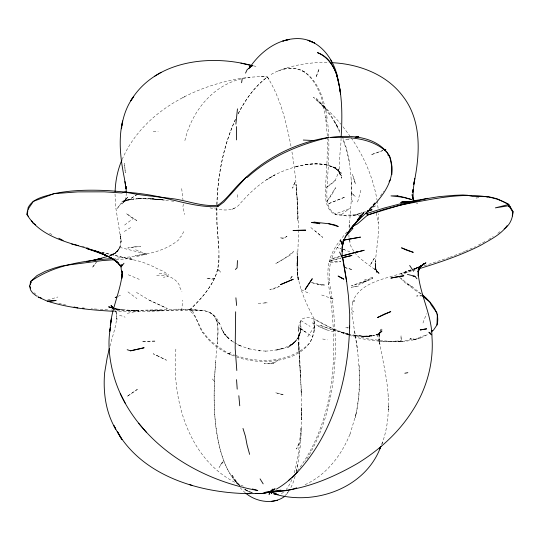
<?xml version="1.0" encoding="UTF-8"?>
<svg xmlns="http://www.w3.org/2000/svg" width="540" height="540" viewBox="0 0 540 540"><rect width="100%" height="100%" fill="white"/><g stroke="black" fill="none" stroke-linecap="round" stroke-linejoin="round"><path stroke-width="0.41" stroke-dasharray="2.7 2.03" d="M216.83 207.934C215.19 229.979 222.851 252.767 216.223 274.307C210.857 288.238 200.455 299.538 189.851 309.751L189.797 310.898C197.498 316.143 197.917 327.125 203.863 334.044C211.424 344.446 222.507 352.073 234.61 356.171M297.108 251.613L297.142 268.954L298.181 279.99L297.675 273.665L297.682 256.304L296.912 265.673C299.18 238.613 298.579 211.262 295.981 184.234L297.014 197.613L297.817 220.705L297.594 210.134C296.973 190.215 295.09 170.309 291.742 150.653M216.864 207.758L217.06 224.323L218.7 249.872M216.904 204.485C217.715 175.351 223.351 146.097 235.413 119.468M114.061 311.303C138.071 312.478 162.074 310.291 186.077 310.399C193.003 311.303 200.191 308.887 207.036 311.452C219.942 315.07 218.295 331.337 217.438 341.766C214.643 370.805 212.274 400.221 216.203 429.287C219.22 448.936 224.066 469.969 238.464 484.603M218.882 255.4C220.448 277.439 204.829 295.562 189.83 309.697L189.797 310.898C197.714 309.596 207.09 309.535 213.449 315.144C220.043 323.082 217.478 334.355 217.276 343.798M327.463 137.275L327.105 159.874L325.546 186.631C325.121 196.702 324.871 209.223 335.171 214.657L347.618 216.02L360.086 215.129M175.871 349.103C171.194 402.165 190.397 466.283 244.667 486.662M425.527 335.536L422.55 336.15L415.172 339.302L410.596 339.532L401.504 341.739L400.943 340.733L401.031 335.671L401.504 341.739C410.994 340.673 420.896 339.039 428.963 333.632M297.486 266.18L297.682 256.304L297.331 262.933M298.296 336.663L298.451 329.319L299.093 328.043L298.735 327.017C299.201 323.723 300.247 320.247 303.17 318.31L308.718 317.392C322.913 321.482 334.26 332.309 349.258 334.469M216.911 204.701C217.721 175.271 223.371 145.679 235.744 118.847M298.181 279.99L297.142 268.954C298.181 286.862 306.065 303.379 314.192 319.032C320.429 361.105 263.945 368.03 235.386 356.447M115.034 194.056L115.729 207.367L121.109 241.137L120.447 234.09L120.643 243.979L121.169 241.124L120.062 246.213L118.341 249.986L120.407 246.206L116.856 251.843L119.968 247.671L114.703 253.969L118.692 249.622L113.292 254.516L117.2 251.296L110.646 255.427L116.289 252.538L109.053 255.737M296.285 471.44L297.817 464.704L300.334 445.844L301.658 418.649L301.178 407.781L301.55 419.803L301.475 394.632L298.917 341.368L298.33 346.424L299.464 332.559L298.323 339.235L298.951 336.744M349.211 227.671L351.796 193.388L351.668 179.685M351.796 193.388L355.313 196.459L351.796 193.388L351.722 195.953C351.675 176.459 349.873 156.6 342.421 138.382M314.172 330.115L313.855 320.632C315.536 328.219 313.146 335.698 310.129 342.59C291.33 362.509 260.287 363.967 235.71 355.489M300.76 440.822L301.388 428.18M349.076 227.165L349.367 222.244M126.286 192.942L126.063 196.574L124.821 201.987L125.8 198.059L124.565 201.17L128.196 196.445L121.73 204.35L125.368 200.043L123.471 201.812L127.96 199.402L123.68 201.44L129.478 199.361L122.465 201.589L131.227 199.145L121.52 201.467L134.082 198.963L130.842 199.409L140.535 198.646L137.498 198.686L151.018 198.835L162.331 199.658L136.154 198.376L151.018 198.835L164.815 200.043L150.242 198.592L170.478 200.819M379.242 334.679L378.837 340.666L379.242 334.679L379.046 335.765L381.179 329.022L378.938 334.868L380.295 332.026L377.325 336.353L382.124 329.852L378.007 334.861L380.363 332.357L378.554 333.788L382.907 330.575L375.84 335.381L381.49 332.323L376.198 334.787L379.114 333.841L371.169 336.184L374.726 335.185L368.152 336.245L372.964 335.644L364.635 336.285L371.594 335.927L362.192 336.143L353.639 335.306L369.117 336.548L357.784 335.779L348.786 334.145M300.645 428.213C299.761 443.482 298.289 458.831 294.01 473.573M341.071 138.159C341.024 150.417 337.79 162.945 340.18 175.115L338.195 168.959L341.739 178.214L338.749 171.092L341.53 176.094L338.445 171.005L335.029 167.603L341.442 173.232L333.099 166.955L337.966 170.37C334.085 166.955 328.975 165.368 324.047 164.113L336.818 168.568C326.815 163.607 315.353 162.972 304.486 164.774C311.418 163.863 318.492 163.35 325.411 164.68C315.171 162.911 304.79 164.45 294.786 166.799L305.829 164.633M215.676 362.164C213.287 391.122 212.969 420.707 220.057 449.077C223.925 462.773 229.433 476.948 240.53 486.439M181.663 310.723L182.682 300.159M299.093 328.043L298.755 330.831L298.735 327.017L305.478 331.911L299.093 328.043L312.262 336.589M297.378 470.948C336.339 419.108 338.54 349.124 328.921 287.388C327.841 278.721 327.119 269.723 329.332 261.178L331.27 260.449C332.667 254.273 336.353 248.724 340.018 243.607M347.018 231.835C339.552 240.489 332.181 249.939 329.332 261.178L330.494 262.386L329.65 267.853L329.36 275.11L329.839 282.535L328.435 284.067L330.271 286.693C339.815 345.074 338.02 409.57 305.559 461.018M410.4 270.061C391.77 278.546 359.836 279.592 352.35 302.913L354.719 300.659L352.411 302.535L351.729 311.303L354.767 333.173C359.802 360.943 361.706 389.833 355.158 417.528C359.647 400.106 360.275 381.935 359.08 364.061M183.418 203.992L182.939 206.429L184.565 214.501M379.046 335.765L380.207 330.156M296.129 472.108L297.817 464.704M298.323 339.235L300.875 328.833L299.896 334.125L297.918 338.533L300.564 330.757L300.287 321.638C303.062 332.627 296.561 343.541 286.625 348.044L291.6 345.101L297 339.64L299.369 335.826L295.103 341.476L290.338 345.35L295.603 341.442L289.67 345.512L291.944 344.264L288.063 346.275L282.11 348.759L275.569 350.345L284.155 348.158L272.093 350.737L264.884 351.149L266.186 351.101L257.891 350.69L260.003 350.885L247.367 348.449L249.251 349.056L237.364 344.554L241.407 346.376L234.63 342.711M357.615 201.947L360.929 190.04M356.137 413.654L350.048 434.167L350.332 433.256C341.658 455.396 325.769 475.895 303.473 485.399M109.937 346.167C112.428 336.231 116.296 326.45 116.795 316.123L116.93 319.559L116.681 314.699L115.621 310.797L117.072 314.213L113.879 308.576M295.151 476.192L292.815 483.489L290.682 488.059M381.773 444.278C386.498 432.081 388.375 418.871 388.307 405.824L388.206 409.664C389.671 385.601 382.624 362.273 379.013 338.735L379.559 344.129L379.094 337.041M184.882 140.596C191.43 112.131 212.105 85.779 241.36 78.827M101.243 252.18L141.743 261.812L154.973 267.239L156.371 268.333L162.567 270.986L168.332 274.55L167.825 276.007L163.404 277.439M349.009 208.987L335.455 213.86L335.171 214.657L341.489 214.583L343.069 215.305L349.65 215.048L353.666 214.826L361.611 213.3M415.01 339.748L415.172 339.302L409.955 338.31L415.01 339.748L422.422 337.433M422.975 323.015L426.479 313.666M291.796 479.561L290.291 483.361L286.234 489.605M335.266 180.387L325.755 187.954L331.978 183.506L335.266 180.387L338.708 171.875M122.135 159.442C142.628 112.212 193.86 85.82 242.548 78.138M381.719 444.4L382.698 442.132M183.695 231.593L181.507 236.081L180.043 237.33L179.388 239.288C167.171 249.737 150.815 254.117 135.027 255.582L148.048 253.888M238.154 113.9C245.255 99.819 254.637 86.461 267.449 77.024C280.564 98.024 286.335 122.621 291.074 146.65M238.235 113.596C245.444 99.684 254.671 86.359 267.442 77.011L269.393 80.015M290.696 278.505L292.748 275.38L289.71 279.41M307.706 336.663L314.321 326.795M380.45 195.973L383.569 191.369M286.409 494.532L289.19 490.739L284.229 496.706M229.169 354.2L231.201 351.884L228.69 353.795C219.847 347.51 209.864 342.191 203.83 332.735L203.101 332.87L192.969 311.722L189.851 309.751L178.146 309.116L133.906 310.493L114.352 310.149M209.952 207.88C220.185 209.898 233.476 213.077 240.665 202.972C250.452 191.822 261.684 181.73 274.934 174.893L266.652 179.739C276.291 173.353 287.185 169 298.35 166.104M271.121 74.439C281.624 68.067 295.758 65.03 306.268 73.136C320.024 84.004 324.466 102.114 327.226 118.577L325.829 119.819L327.395 136.451M497.826 233.347L500.985 230.823M124.639 225.052L132.827 218.72M341.489 214.583L349.481 208.474M283.561 492.203L281.077 493.945L279.646 494.134M488.585 239.564L493.223 236.486M124.315 231.458L131.288 227.138M273.402 363.278L277.891 360.612L271.046 363.42L264.114 363.494L273.402 363.278L271.046 363.42M478.427 245.066L485.683 241.137M418.824 267.131L416.725 268.259L419.371 266.922M373.187 207.131L375.874 205.726L371.446 207.326M232.099 209.304L235.987 207.299M400.734 275.062L412.945 269.622M182.365 97.895L186.232 95.999M414.032 269.197L419.108 266.895M118.024 296.332L122.29 294.408M414.079 269.19L420.748 266.207M462.416 252.437L464.724 251.411M465.5 251.073L475.524 246.638M413.681 269.312L418.338 267.685M413.093 269.386L419.195 266.834M361.78 283.466L366.39 281.583L364.068 281.678L358.513 283.109L351.459 285.896L369.974 279.801L372.782 278.309L364.068 281.678L356.508 286.065L351.351 287.226L359.411 286.261M278.033 71.023C294.28 64.537 311.965 61.978 329.407 62.498M413.843 269.082L418.345 267.266L413.775 268.9M382.86 150.593L370.953 154.805L382.718 150.545M449.975 257.209L461.632 252.734M410.731 269.987L400.829 273.53L410.947 269.939M414.058 268.839L417.953 267.455L411.912 269.541M109.188 255.913L113.042 254.583L109.114 255.839M449.199 257.512L423.9 265.923M362.36 212.571L352.883 215.811L361.679 213.023M412.884 270.682L417.643 269.176M348.151 139.158L345.823 139.894L349.063 139.07M404.082 273.362L411.298 271.188M47.581 300.058L57.888 297M363.17 212.335L365.594 211.626M135.661 249.811L146.401 254.036L138.166 256.176L114.46 258.363M329.954 259.551L331.27 260.449L340.97 258.032M331.27 260.449L340.821 258.147M370.636 277.85L372.647 277.378L364.068 281.678L366.275 279.612L362.664 280.449M127.298 313.335L136.033 311.492M242.912 78.543L249.885 77.267L260.293 76.545L267.442 77.011L260.293 76.545M422.671 294.948L416.583 296.028L422.327 295.906M283.588 69.228C291.33 67.25 299.66 68.621 306.268 73.136M243.358 78.044L249.885 77.267M348.408 327.584L345.384 327.861L348.064 327.935M115.958 259.605L130.964 258.525L133.211 259.916L99.644 251.788M330.494 262.386L340.841 261.704L329.332 261.178M349.11 335.185C365.803 340.74 383.461 342.556 400.943 340.733M258.181 303.257L267.408 302.94L262.784 302.353M202.351 310.466C184.775 308.502 167.056 310.885 149.425 310.892L162.716 310.554L134.339 310.743L138.807 310.838L126.59 310.25L138.733 311.195L115.263 308.786L124.106 310.23L115.796 308.745M196.216 309.791L188.386 309.731M378.769 341.294L401.504 341.739L395.671 340.983M321.638 285.005L325.451 285.093L316.913 283.979L310.878 282.427L321.638 285.005L316.913 283.979M401.504 341.739C371.378 341.348 340.065 334.955 314.192 319.032M107.636 309.839L97.841 309.211M110.997 309.994L113.508 310.109M153.225 131.395L158.166 131.686M156.688 275.306C165.935 274.394 175.851 277.263 179.928 286.315L179.921 287.678L181.94 291.573M97.038 309.15L91.382 308.745M421.457 293.99L412.304 286.875L408.767 284.519L407.45 284.344L402.806 280.969L399.613 276.433M159.165 273.314L168.332 274.55M171.281 200.941L173.684 201.305M228.69 353.795L234.968 355.232M343.217 249.345L349.805 251.721M322.663 339.005L327.476 339.876M81.553 246.26L84.841 246.982M253.341 65.826L256.52 66.535M347.969 333.956L340.497 331.985L348.462 334.247M58.745 303.372L66.4 305.174M119.711 247.381L146.401 254.036M342.441 249.014L336.98 247.597L340.875 248.819M343.217 249.217L344.776 249.622M344.338 267.428L352.607 269.676L344.277 267.462M114.689 308.509L119.252 309.764L114.554 308.408M318.154 326.248L326.936 329.94L333.207 331.709M348.314 334.942L333.531 329.576L331.418 328.266M86.4 247.489L89.519 248.501M252.085 492.588L248.4 491.36L243.587 488.673M321.698 295.036L333.835 299.207L330.386 297.702M252.491 492.764L248.177 491.265L243.824 488.882M119.543 315.171L125.098 317.169M115.094 308.819L117.977 309.92L114.986 308.725M128.291 274.786L139.286 279.362M149.269 300.186L167.299 308.488L149.269 300.186L135.263 291.661M416.36 203.114L417.791 203.735M312.167 322.839L326.936 329.94M301.219 289.643L309.737 293.76M412.304 286.875L407.45 284.344L416.374 291.148L421.97 294.529M244.836 489.53L249.676 492.089L244.465 489.254M49.552 233.24L52.394 234.799M328.334 281.704L329.839 282.535M335.455 213.86C326.39 209.743 326.74 198.2 326.882 189.824C328.124 167.92 330.129 145.881 327.787 123.977C323.224 114.163 324.351 102.506 319.424 92.61C315.59 83.477 309.893 74.513 300.713 70.031M300.827 320.531L310.055 326.39M233.935 342.259L230.452 340.018L231.91 341.084L226.186 336.197L228.501 338.189L224.735 334.098L221.4 328.55L225.032 335.036C220.172 327.476 219.024 316.791 210.026 312.68M399.317 277.128L408.767 284.519M113.967 308.671L115.182 309.508M352.053 310.649L353.876 311.992M127.967 291.897L136.917 298.566M245.335 492.932L240.206 487.816M325.593 117.288L327.226 118.577M33.892 292.68L35.809 294.199M239.544 485.325L237.701 483.847L239.47 485.332M310.81 227.529L322.704 237.364L314.975 230.816M325.013 107.413L313.47 97.322C323.163 105.658 332.822 114.156 340.828 124.18M316.238 98.28C326.66 107.629 334.361 119.705 340.301 132.3M318.35 101.601L325.418 108.878L322.394 105.604L331.513 117.18L338.189 127.832L334.847 122.431L340.274 133.137M239.625 485.143L234.779 480.114L237.816 483.482L231.552 474.404L237.316 484.022M354.625 252.524C361.409 261.238 371.675 266.038 379.593 273.517L374.666 269.062L379.559 274.226L374.848 268.38L377.136 271.512L375.151 267.239L376.772 271.33L375.111 265.14L376.596 272.491L375.125 263.021L375.557 267.239L375.449 260.807L375.266 267.59L375.496 260.233L378.635 231.842L378.675 213.732M212.355 378.952L214.387 381.26M342.974 126.779L349.853 135.918M351.23 137.876C364.048 156.478 373.207 177.734 377.028 200.043M130.052 257.135L130.964 258.525M353.74 251.276L350.696 245.828L349.353 240.084M342.414 136.769L346.106 147.312L349.522 161.858M351.628 199.341L352.674 202.351M349.394 238.957L350.183 242.163M376.252 212.935L378.189 222.899M354.645 331.31L357.73 350.291M377.143 200.806L378.162 208.73M300.969 390.238L301.475 394.632L300.456 377.014M181.703 188.595L182.966 199.942M237.418 194.636L237.829 199.456M298.957 350.879L300.503 377.285L298.519 342.124L298.957 350.879L298.667 345.701M348.901 235.049L349.002 237.357M388.125 396.056L388.159 396.86M318.938 69.329L315.934 77.531L318.938 69.329M294.833 182.439L292.606 188.177L294.833 182.439M299.106 443.219L296.534 449.017L299.106 443.219M335.57 187.724L331.668 194.947L326.457 202.088L335.57 187.724M374.274 258.248L370.211 265.154L374.274 258.248M221.778 462.949L219.058 467.37L223.864 461.032L221.778 462.949M94.129 265.012L92.138 267.86L96.329 262.366L94.129 265.012M121.466 202.966L116.836 208.933L121.466 202.966M293.45 251.62L290.743 254.745L275.623 263.682L285.026 258.242L293.45 251.62M286.963 236.23L284.047 238.525L279.936 237.749L283.628 238.12L286.963 236.23M137.363 389.387L126.839 396.589L137.363 389.387M137.376 194.333L128.392 200.07L137.376 194.333M279.416 286.436L274.502 288.752L269.858 289.649L279.416 286.436M344.513 197.249L327.787 204.032L344.513 197.249M340.261 256.426L331.499 258.822L340.281 256.439M134.298 246.881L127.832 248.029L140.569 246.362L134.298 246.881M214.373 278.728L211.997 279.119L206.341 278.269L214.373 278.728M478.46 197.755L475.99 198.032L478.467 197.795M154.906 341.091L141.757 341.361L154.906 341.091M369.968 336.805L360.646 336.636L369.968 336.805M218.828 269.865L217.647 269.777L220.489 272.126L218.828 269.865M279.821 393.64L275.474 392.702L284.067 395.077L279.821 393.64M335.563 330.953L319.444 325.073L335.563 330.953M158.733 356.366L153.245 353.781L166.421 360.194L158.733 356.366M136.701 220.475L131.922 217.755L126.367 213.577L136.701 220.475M218.403 322.414L216.749 320.686L219.544 323.825L218.403 322.414M228.454 338.492L224.735 334.098L228.454 338.492M354.746 181.298L352.505 174.575L355.489 184.214L354.746 181.298M125.287 172.766L124.511 163.208L125.287 172.766"/><path stroke-width="0.81" d="M349.61 328.563L349.61 326.066C348.455 380.795 331.857 438.71 291.884 477.893M422.671 294.948C431.163 302.542 440.613 312.626 436.968 324.986L433.62 329.96L431.433 331.904M236.493 139.9L236.547 126.637M349.637 328.61L349.697 314.172L348.476 296.278L346.68 281.664L342.752 257.249M115.101 191.72C115.466 180.913 117.592 170.147 121.838 160.171M235.656 311.789L235.184 348.401L236.81 370.514M30.159 284.567L30.463 281.644L36.95 275.596L45.448 271.228L54.257 268.11L61.216 266.132L67.001 265.167L102.62 260.564L114.291 259.72M237.465 260.523L237.087 267.8L235.393 269.487M341.179 136.525C342.171 119.381 342.407 101.986 339.154 85.05C336.96 71.908 331.034 57.375 317.466 52.623C330.217 57.848 337.392 71.597 338.931 84.8M342.117 255.704L342.347 247.415L343.4 240.023L342.144 247.097M217.789 206.638L217.883 205.214C227.441 198.963 233.415 188.851 241.907 181.366C247.894 175.237 254.57 169.871 261.421 164.747C281.556 150.599 304.844 140.967 329.225 137.369C299.349 144.295 270.196 156.614 247.3 177.437L246.24 177.174L223.796 202.075L217.789 206.638C197.957 207.562 178.322 200.887 159.01 196.83C142.655 193.138 125.861 192.152 109.202 190.667C90.801 189.776 72.191 189.864 54.088 193.651C44.726 196.452 32.933 197.998 28.073 207.785L27.952 209.392M237.458 108.864L235.865 124.139M412.844 191.835L413.019 189.52L413.201 199.834L412.081 194.65L413.721 200.462M27.83 210.992L27 214.569C41.809 239.706 75.29 243.587 100.319 252.619M412.823 192.632L414.747 178.544L413.775 184.356C419.904 155.102 422.327 121.041 402.719 96.059C386.255 74.108 358.364 63.882 331.675 62.66M436.968 324.986L437.393 314.105M121.709 127.17L121.48 128.81C122.742 117.275 126.704 105.786 133.751 96.485L130.754 100.798C154.973 60.352 210.364 54.041 252.234 65.684L240.921 63.146M121.946 125.53L122.621 120.967C118.226 139.631 120.514 159.023 124.254 177.586L125.537 185.139M241.589 82.715L242.257 78.509M512.264 215.939L513 211.491L508.795 204.437C502.106 200.576 494.235 197.755 486.716 196.837M342.016 247.914L344.196 239.173L343.177 241.812M418.169 272.153L418.142 270.655L418.244 275.9L418.372 272.113L419.506 267.779L418.108 271.553M109.343 348.53L107.143 357.892L104.598 373.052C103.059 392.276 105.698 412.337 115.702 429.125L113.994 425.702C138.301 475.132 198.342 493.304 249.905 493.634M356.211 222.055C374.315 205.713 400.066 183.148 389.468 155.858C377.359 136.357 351.081 134.602 330.534 137.437C350.413 136.944 372.533 137.889 387.558 152.793L388.267 155.736L389.468 155.858L390.258 158.942L391.73 166.334L391.898 174.515M508.795 204.437L508.309 205.808L495.356 207.866L508.795 204.437L497.111 198.767L488.363 196.654L472.898 196.533L467.532 195.264L462.868 194.987L454.241 195.332L438.858 196.661L415.01 200.57L402.381 203.276L384.095 208.069L367.477 213.32L366.08 213.172L368.267 210.641M47.486 301.273L55.985 300.537L47.486 301.273L38.043 296.973L41.222 297.999M30.611 288.137L29.653 285.937L31.185 282.211L30.395 283.135M380.74 446.675L379.762 448.943L380.855 446.432C365.742 488.322 314.287 506.399 273.692 493.756L276.777 494.519L278.208 494.33M255.953 493.344C262.622 494.06 269.656 492.851 275.13 488.788L270.284 491.65L269.069 494.404L270.277 491.657L273.038 489.031L270.29 491.63L265.484 493.013L260.577 493.574L245.43 493.648M418.156 271.553L420.464 266.281L418.885 269.183L420.431 266.909L423.9 263.574L419.708 267.138L425.918 262.778L419.911 266.821M343.258 241.738L345.269 237.323M245.545 73.116L247.07 69.782L252.005 65.543L250.391 66.872M507.114 225.679C500.843 234.704 490.205 239.638 480.992 245.126C461.093 255.346 439.749 262.332 418.439 268.927M389.063 181.791L390.4 179.739M345.478 236.378L351.108 228.299L347.031 233.618M353.714 224.917L351.196 228.251L352.775 228.562L352.526 226.51L353.552 225.207M357.73 219.584L361.246 214.92L356.549 222.169L351.196 228.251L352.08 227.09M297.486 471.987C291.31 478.568 284.344 484.623 276.446 489.085M431.271 331.668L432.209 330.466M124.004 263.243L121.034 266.99L121.237 269.588L122.357 273.166M249.102 68.465C259.76 52.34 276.824 38.988 296.831 38.59C318.485 38.097 333.45 57.956 337.655 77.436L336.447 74.068L338.756 84.031M344.925 237.337L352.775 228.562M369.36 209.372L371.554 206.834M373.194 204.937L374.834 203.033M288.725 480.37L290.405 478.643M349.967 229.082L352.33 226.881M427.781 198.281L384.176 209.351L367.7 215.021L357.345 223.985L352.526 226.51M30.463 281.644C54.108 264.654 84.436 260.672 112.82 258.491M419.803 266.915L422.32 265.241L419.526 266.753M284.229 496.706C272.869 504.779 256.257 501.889 245.929 493.391M161.028 72.407L154.832 76.093M420.694 266.254L422.017 265.586L420.565 266.24M249.595 67.196L252.079 65.961L249.615 66.643L251.107 66.319M504.185 228.906C509.834 225.227 512.838 218.167 513 211.491L511.967 210.938L510.611 208.379L508.309 205.808L510.462 207.029M116.606 296.973L115.182 297.608L116.822 297.236M384.358 149.999L385.857 149.411L384.284 149.978M296.696 487.85C286.274 492.089 274.921 491.022 264.047 492.527L280.976 490.124M119.705 265.41L122.141 264.573L121.034 266.99L118.395 263.243L119.144 264.465L114.48 259.571L117.842 262.717M107.649 256.446L92.381 260.638M367.268 211.248L372.067 209.729L367.214 211.154M366.08 213.172L367.7 215.021L415.01 200.57M353.849 252.761L364.19 250.283L341.874 256.007L357.791 251.626M130.572 350.825L143.991 347.787L130.572 350.825L127.19 349.704M355.55 137.417L358.789 136.593L355.064 137.281M342.583 257.627L351.965 255.454L342.414 257.762M93.157 260.469L101.851 258.35L86.4 261.677M400.95 204.856C429.314 199.949 458.683 192.26 487.559 196.918M404.858 373.241L407.822 372.668M271.802 501.343L277.499 500.263M344.007 240.044L360.497 237.128L343.987 240.111M217.883 205.214C202.149 207.056 186.658 200.279 171.16 198.491C155.75 196.337 140.218 195.494 125.003 191.997L121.784 192.956L104.355 191.835L77.922 191.876L54.088 193.651L33.251 201.373C31.043 205.733 26.696 209.041 27 214.569L28.445 216.338M276.534 493.729L270.297 491.657C301.3 491.096 331.142 478.67 357.703 463.327C379.235 450.077 398.561 432.689 412.175 411.257C426.398 389.59 433.809 363.413 432.007 337.5C431.953 315.893 420.836 296.345 418.372 275.272M314.557 222.169L311.56 222.507L319.876 223.722L314.557 222.169L328.603 223.715L334.591 224.822L338.256 226.496L328.603 223.715M270.31 491.643L278.222 491.171M410.258 202.041L400.7 202.507L406.458 202.291M408.105 202.23L409.745 202.169M50.76 301.772L47.534 301.151C68.702 308.117 91.132 310.021 113.272 311.276M409.806 201.974L401.699 201.886L409.988 202.007M270.284 491.65L271.789 493.641L270.277 491.643L276.291 491.812M256.662 493.425L260.577 493.574M303.305 140.049L314.078 140.555M412.999 276.176L414.956 276.298L416.948 278.795M82.539 308.09L84.152 308.205M37.253 296.069L36.342 295.934L32.636 292.977L30.476 289.832L29.653 285.937M71.692 244.08L78.266 245.531M74.027 307.004L77.834 307.922M407.41 274.374L414.956 276.298M113.4 308.111L108.608 306.835L113.927 308.3M252.376 488.977L257.789 490.509C209.466 481.916 162.486 457.002 133.63 416.522C124.963 404.359 118.064 390.764 113.933 376.38C109.6 360.545 107.217 343.481 110.565 327.314L109.627 331.641L111.497 318.587L110.308 325.438C112.084 307.604 120.447 291.161 122.276 273.382L121.838 278.404L121.959 271.026L122.269 272.45M98.692 252.092L86.65 248.488L105.381 255.089L94.486 250.628L107.372 256.149L101.932 253.348L112.624 258.755M189.29 484.508L192.362 485.494M112.212 307.726L113.657 308.273M113.515 259.153L108.668 256.75L115.621 260.746L110.16 257.243L118.044 262.717M58.826 238.228L63.113 240.516M423.023 296.305L425.804 297.911M35.654 224.843L32.94 223.047L31.651 220.867M112.745 307.834L113.967 308.671M118.058 262.676L113.508 259.24L118.267 263.304M422.935 296.447L429.894 302.042L431.089 304.769L437.083 313.079M113.386 307.8L111.004 305.525L113.879 308.576M138.564 423.212L146.313 432.216M409.658 265.478L413.6 271.276M260.071 478.886L263.162 483.854M414.423 201.454L412.918 198.639L413.66 200.59M120.245 393.599L125.213 403.184M330.845 60.035L331.729 61.884M339.613 252.065L342.725 258.876L346.68 281.664M242.98 428.429L245.43 436.28L247.077 444.967L249.642 454.37M124.929 181.507L126.002 188.926L126.117 186.347L126.212 192.206M367.477 213.32L367.7 215.021M235.892 297.803L236.628 305.478M238.835 395.719L239.76 405.79M236.547 379.654L237.209 389.158M341.894 249.311L341.975 251.708M312.201 278.822L305.181 289.332L312.201 278.822M363.805 212.598L358.344 220.327L351.196 228.251L363.805 212.598M384.136 314.226L377.453 317.56L390.764 311.607L384.136 314.226M293.099 279.322L280.361 284.695L293.099 279.322M426.566 328.86L420.289 329.926L426.566 328.86M289.204 39.461L282.96 40.986L289.204 39.461M397.494 276.73L390.839 278.113L403.853 275.778L397.494 276.73M305.66 230.189L293.153 230.465L305.66 230.189M397.292 195.77L390.974 195.905L404.15 197.323L411.446 199.51L397.292 195.77M413.147 252.288L406.91 250.297L401.517 247.833L413.147 252.288M311.229 41.627L307.976 40.27L314.644 43.058L311.229 41.627M341.834 278.026L338.094 276.041L343.845 279.187L341.834 278.026M430.096 333.092L428.888 332.255L431.582 334.841L430.096 333.092M121.838 439.445L117.592 431.926L121.838 439.445M341.543 242.413L340.416 240.138L342.164 244.546L341.543 242.413M340.187 91.388L339.154 85.05L340.625 94.453L340.187 91.388"/></g></svg>
